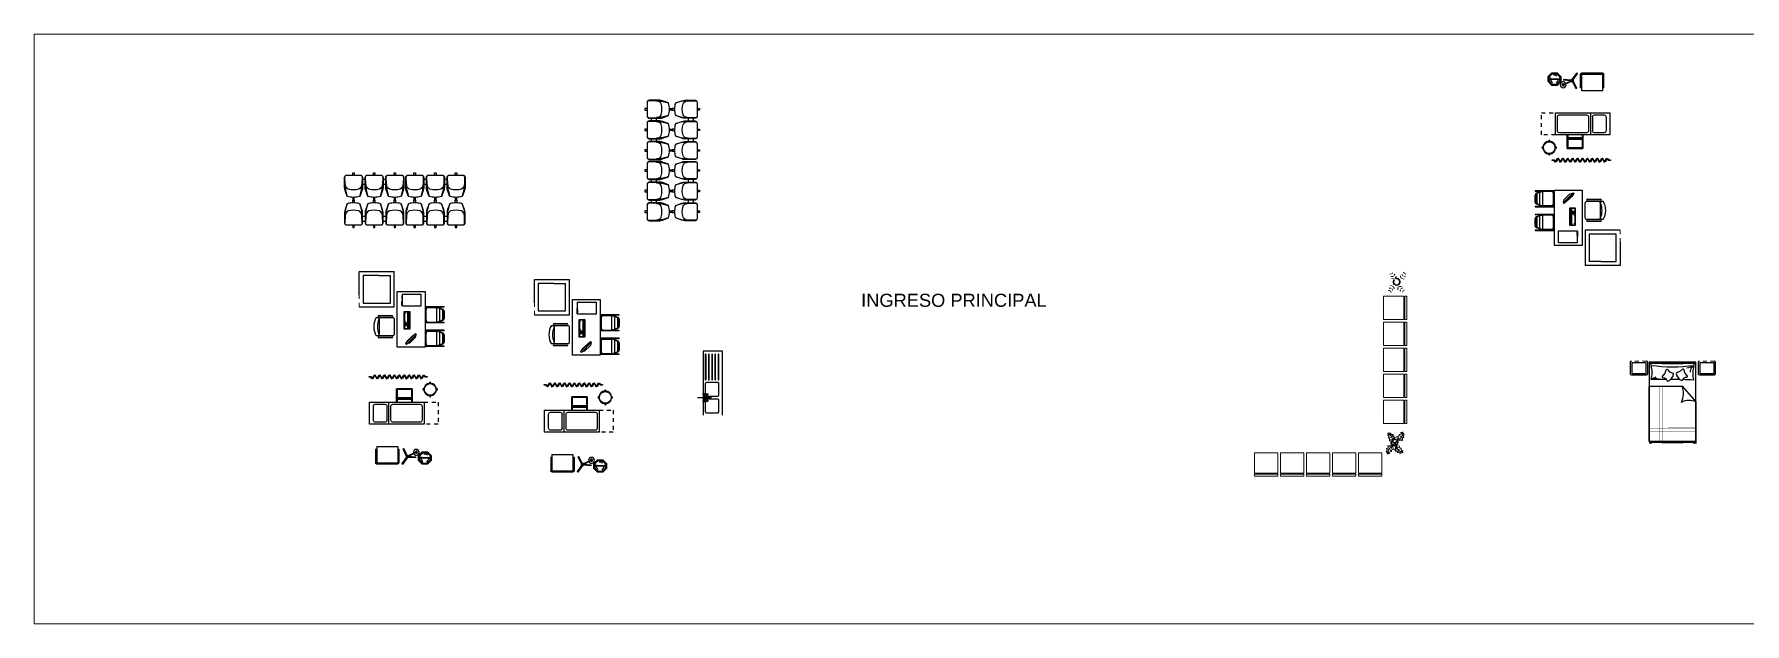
# Model space of a CAD drawing. Header units: millimetres. Extents: x -10 to 320, y -26 to 94.
# Drawn here: x 13.8 to 57.69, y 76.35 to 91.49 of the extents above; entities that cross this region are included whole.
import ezdxf

# ---------------------------------------------------------------- set-up
doc = ezdxf.new("R2010")
doc.units = ezdxf.units.MM
doc.header["$LTSCALE"] = 0.05
for name, pattern in [('ACAD_ISO02W100', [15, 12, -3]), ('DASHED', [0.75, 0.5, -0.25]), ('HIDDEN', [0.375, 0.25, -0.125])]:
    doc.linetypes.add(name, pattern=pattern)
for name, color, linetype in [('FUR', 7, 'Continuous'), ('MOBILIARIO', 7, 'Continuous'), ('PDF_2', 7, 'Continuous'), ('PDF_MOBILIARIO', 7, 'Continuous'), ('PDF_Text', 7, 'Continuous')]:
    doc.layers.add(name, color=color, linetype=linetype)
doc.styles.add('PDF ArialMT', font='arial.ttf')

# ---------------------------------------------------------------- blocks, each defined once
blk = doc.blocks.new('LAMPARA DE PIE')
for p, q in [((-0.346, 0.029), (-0.346, 0.225)), ((-0.082, 0.007), (-0.325, 0.007)), ((-0.324, 0.031), (-0.324, 0.225)), ((-0.363, -0.008), (-0.531, -0.105)), ((-0.35, -0.026), (-0.52, -0.124)), ((-0.082, -0.007), (-0.325, -0.007)), ((-0.31, -0.023), (-0.142, -0.12)), ((-0.294, -0.007), (-0.131, -0.101))]:
    blk.add_line(p, q)
for centre, radius in [((-0.332, 0), 0.00973), ((-0.074, 0), 0.0101)]:
    blk.add_circle(centre, radius)
for centre, radius, start, end in [((-0.332, 0), 0.032, 11.9864, 348.0136), ((-0.332, 0), 0.225, 87.8507, 93.4398), ((-0.074, 0), 0.0743, 185.141, 174.859), ((-0.074, 0), 0.027, 194.2658, 165.7342), ((-0.332, 0), 0.225, 207.8507, 213.4398), ((-0.332, 0), 0.225, 327.8507, 333.4398)]:
    blk.add_arc(centre, radius, start, end)
blk = doc.blocks.new('MPASTEUR')
at = {"layer": 'MOBILIARIO'}
for p, q in [((0, -0.275), (0, 0.275)), ((0.015, -0.275), (0.015, 0.275)), ((0.375, 0.3), (0.025, 0.3)), ((0.375, 0.285), (0.025, 0.285)), ((0.03, -0.27), (0.03, 0.27)), ((0.45, 0.27), (0.03, 0.27)), ((0.375, 0.27), (0.375, 0.3)), ((0.45, -0.27), (0.45, 0.27)), ((0.375, -0.285), (0.025, -0.285)), ((0.375, -0.3), (0.025, -0.3)), ((0.45, -0.27), (0.03, -0.27)), ((0.375, -0.3), (0.375, -0.27))]:
    blk.add_line(p, q, dxfattribs=at)
for centre, radius, start, end in [((0.025, 0.275), 0.025, 90, 180), ((0.025, 0.275), 0.01, 90, 180), ((0.025, -0.275), 0.025, 180, 270), ((0.025, -0.275), 0.01, 180, 270)]:
    blk.add_arc(centre, radius, start, end, dxfattribs=at)
blk = doc.blocks.new('CUBETA')
for p, q in [((-0.147, 0.002), (0.148, 0.002)), ((-0.147, -0.002), (0.148, -0.002))]:
    blk.add_line(p, q)
for points in [[(-0.066, 0.162), (-0.161, 0.067), (-0.161, -0.067), (-0.066, -0.161), (0.068, -0.161), (0.163, -0.067), (0.163, 0.067), (0.068, 0.162)], [(-0.065, 0.16), (-0.159, 0.066), (-0.159, -0.066), (-0.065, -0.159), (0.067, -0.159), (0.161, -0.066), (0.161, 0.066), (0.067, 0.16)]]:
    blk.add_lwpolyline(points, close=True)
blk.add_circle((0, 0), 0.147)
at = {"linetype": 'DASHED'}
blk.add_circle((0, 0), 0.1, dxfattribs=at)
for start, end in [(1.0052, 178.9948), (181.0052, 358.9948)]:
    blk.add_arc((0, 0), 0.142, start, end)
blk = doc.blocks.new('MESUN')
at = {"layer": 'MOBILIARIO'}
for p, q in [((0, 1.76), (-0.56, 1.76)), ((-0.56, 1.76), (-0.56, 0.36)), ((0, 0.36), (0, 1.76)), ((-0.51, 1.61), (-0.51, 1.36)), ((-0.1, 1.66), (-0.46, 1.66)), ((-0.05, 1.36), (-0.05, 1.61)), ((-0.56, 1.065), (-0.91, 1.065)), ((-0.91, 0.665), (-0.91, 1.065)), ((-0.68, 1.045), (-0.89, 1.045)), ((-0.89, 0.685), (-0.89, 1.045)), ((-0.68, 1.045), (-0.68, 0.685)), ((-0.66, 1.065), (-0.66, 0.665)), ((-0.56, 1.045), (-0.64, 1.045)), ((-0.64, 1.045), (-0.64, 0.685)), ((0, 1.26), (-0.56, 1.26)), ((-0.51, 1.16), (-0.51, 0.46)), ((-0.1, 1.31), (-0.46, 1.31)), ((-0.1, 1.21), (-0.46, 1.21)), ((-0.05, 0.46), (-0.05, 1.16)), ((-0.91, 0.665), (-0.56, 0.665)), ((-0.89, 0.685), (-0.68, 0.685)), ((-0.64, 0.685), (-0.56, 0.685)), ((-0.56, 0.36), (0, 0.36)), ((-0.46, 0.41), (-0.1, 0.41))]:
    blk.add_line(p, q, dxfattribs=at)
at = {"layer": 'MOBILIARIO', "linetype": 'HIDDEN'}
for p, q in [((-0.56, 0.36), (-0.56, 0)), ((-0.56, 0), (0, 0)), ((0, 0), (0, 0.36))]:
    blk.add_line(p, q, dxfattribs=at)
at = {"layer": 'MOBILIARIO'}
for centre, start, end in [((-0.46, 1.61), 90, 180), ((-0.46, 1.36), 180, 270), ((-0.1, 1.61), 0, 90), ((-0.1, 1.36), 270, 0), ((-0.46, 1.16), 90, 180), ((-0.1, 1.16), 0, 90), ((-0.46, 0.46), 180, 270), ((-0.1, 0.46), 270, 0)]:
    blk.add_arc(centre, 0.05, start, end, dxfattribs=at)
blk = doc.blocks.new('Banco giratorio')
at = {"layer": 'MOBILIARIO'}
for p, q in [((-0.162, 0.175), (-0.189, 0.175)), ((-0.162, 0.15), (-0.189, 0.15)), ((-0.025, 0.312), (-0.025, 0.339)), ((-0.025, 0.013), (-0.025, -0.013)), ((0, 0.312), (0, 0.339)), ((0, 0.013), (0, -0.013)), ((0.137, 0.175), (0.164, 0.175)), ((0.137, 0.15), (0.164, 0.15))]:
    blk.add_line(p, q, dxfattribs=at)
blk.add_circle((-0.012, 0.163), 0.15, dxfattribs=at)
for centre, radius, start, end in [((-0.189, 0.163), 0.0125, 90, 270), ((-0.012, 0.163), 0.163, 94.386, 175.614), ((-0.012, 0.163), 0.163, 184.386, 265.614), ((-0.012, 0.339), 0.0125, 0, 180), ((-0.012, 0.163), 0.163, 4.386, 85.614), ((-0.012, 0.163), 0.163, 274.386, 355.614), ((0.164, 0.163), 0.0125, 270, 90), ((-0.012, -0.013), 0.0125, 180, 0)]:
    blk.add_arc(centre, radius, start, end, dxfattribs=at)
blk = doc.blocks.new('CORT')
for points in [[(0.06, 0.008), (0.01, 0.008), (0.01, -0.007), (0.069, -0.007), (0.096, 0.04), (0.083, 0.047)], [(0.159, -0.04), (0.109, 0.047), (0.096, 0.04), (0.146, -0.047)], [(0.159, -0.04), (0.209, 0.047), (0.222, 0.04), (0.172, -0.047)], [(0.285, -0.04), (0.235, 0.047), (0.222, 0.04), (0.272, -0.047)], [(0.285, -0.04), (0.335, 0.047), (0.348, 0.04), (0.298, -0.047)], [(0.411, -0.04), (0.361, 0.047), (0.348, 0.04), (0.398, -0.047)], [(0.411, -0.04), (0.461, 0.047), (0.474, 0.04), (0.424, -0.047)], [(0.537, -0.04), (0.487, 0.047), (0.474, 0.04), (0.524, -0.047)], [(0.537, -0.04), (0.587, 0.047), (0.6, 0.04), (0.55, -0.047)], [(0.663, -0.04), (0.613, 0.047), (0.6, 0.04), (0.65, -0.047)], [(0.663, -0.04), (0.713, 0.047), (0.726, 0.04), (0.676, -0.047)], [(0.789, -0.04), (0.739, 0.047), (0.726, 0.04), (0.776, -0.047)], [(0.789, -0.04), (0.839, 0.047), (0.852, 0.04), (0.802, -0.047)], [(0.915, -0.04), (0.865, 0.047), (0.852, 0.04), (0.902, -0.047)], [(0.915, -0.04), (0.965, 0.047), (0.978, 0.04), (0.928, -0.047)], [(1.041, -0.04), (0.991, 0.047), (0.978, 0.04), (1.028, -0.047)], [(1.041, -0.04), (1.091, 0.047), (1.104, 0.04), (1.054, -0.047)], [(1.167, -0.04), (1.117, 0.047), (1.104, 0.04), (1.154, -0.047)], [(1.167, -0.04), (1.217, 0.047), (1.23, 0.04), (1.18, -0.047)], [(1.293, -0.04), (1.243, 0.047), (1.23, 0.04), (1.28, -0.047)], [(1.293, -0.04), (1.343, 0.047), (1.356, 0.04), (1.306, -0.047)], [(1.419, -0.04), (1.369, 0.047), (1.356, 0.04), (1.406, -0.047)], [(1.454, -0.007), (1.504, -0.007), (1.504, 0.008), (1.446, 0.008), (1.419, -0.04), (1.432, -0.047)]]:
    blk.add_lwpolyline(points, close=True)
blk = doc.blocks.new('511.836.0295')
for p, q in [((-0.05, -0.139), (-0.05, 0.211)), ((0, 0.211), (0, -0.139)), ((0.5, -0.139), (0.5, 0.211)), ((0.55, 0.211), (0.55, -0.139))]:
    blk.add_line(p, q)
for points in [[(0.05, 0.211, -0.414214), (0, 0.261), (0, 0.282)], [(0.5, 0.282), (0.5, 0.261, -0.414214), (0.45, 0.211)]]:
    blk.add_lwpolyline(points, format="xyb")
blk.add_lwpolyline([(0.45, -0.2), (0.05, -0.2, -0.414214), (0, -0.15), (0, 0.15, -0.414214), (0.05, 0.2), (0.45, 0.2, -0.414214), (0.5, 0.15), (0.5, -0.15, -0.414214)], format="xyb", close=True)
for centre, radius, start, end in [((-0.025, 0.211), 0.025, 0, 180), ((0.25, -0.145), 0.495, 59.6754, 120.3246), ((0.25, -0.242), 0.495, 66.1767, 113.8233), ((0.525, 0.211), 0.025, 0, 180), ((-0.025, -0.139), 0.025, 180, 0), ((0.525, -0.139), 0.025, 180, 0)]:
    blk.add_arc(centre, radius, start, end)
blk = doc.blocks.new('COMPU-B')
for p, q in [((372.676, 223.735), (372.523, 223.581)), ((372.748, 223.755), (372.676, 223.735)), ((372.523, 223.581), (372.502, 223.509))]:
    blk.add_line(p, q)
for points in [[(372.761, 223.768), (372.49, 223.496), (372.514, 223.472), (372.786, 223.743)], [(372.992, 223.573), (372.992, 223.55), (372.917, 223.55), (372.917, 223.573)], [(372.992, 223.538), (372.992, 223.443), (372.917, 223.443), (372.917, 223.538)], [(373.062, 223.573), (373.062, 223.55), (373.002, 223.55), (373.002, 223.573)], [(373.062, 223.538), (373.062, 223.498), (373.002, 223.498), (373.002, 223.538)], [(373.042, 223.46), (373.062, 223.46), (373.062, 223.443), (373.002, 223.443), (373.002, 223.46), (373.022, 223.46), (373.022, 223.478), (373.042, 223.478)], [(373.147, 223.573), (373.147, 223.55), (373.072, 223.55), (373.072, 223.573)], [(373.357, 223.443), (373.327, 223.443), (373.327, 223.46), (373.312, 223.46), (373.312, 223.443), (373.117, 223.443), (373.117, 223.46), (373.102, 223.46), (373.102, 223.443), (373.072, 223.443), (373.072, 223.538), (373.357, 223.538)], [(373.231, 223.573), (373.231, 223.55), (373.156, 223.55), (373.156, 223.573)], [(373.314, 223.573), (373.314, 223.55), (373.239, 223.55), (373.239, 223.573)], [(373.357, 223.573), (373.357, 223.55), (373.334, 223.55), (373.334, 223.573)]]:
    blk.add_lwpolyline(points, close=True)
blk.add_lwpolyline([(373.367, 223.433, -0.414214), (373.362, 223.428), (372.912, 223.428, -0.414214), (372.907, 223.433), (372.907, 223.593, -0.414214), (372.912, 223.598), (373.362, 223.598, -0.414214), (373.367, 223.593)], format="xyb", close=True)
blk.add_arc((371.93, 224.327), 1.031, 305.9746, 324.0254)
blk = doc.blocks.new('SILLAFAC')
for p, q in [((0.126, 0.22), (-0.364, 0.22)), ((-0.364, 0.22), (-0.364, 0.205)), ((0.126, 0.205), (-0.364, 0.205)), ((-0.364, 0.155), (-0.364, -0.155)), ((-0.364, 0.155), (-0.364, 0.135)), ((-0.082, 0.205), (-0.314, 0.205)), ((-0.082, 0.205), (-0.314, 0.205)), ((-0.314, 0.195), (-0.08, 0.195)), ((-0.08, 0.195), (-0.08, -0.195)), ((0, 0.171), (0, -0.171)), ((0.08, 0.135), (0.08, -0.135)), ((0.111, 0.089), (0.111, -0.089)), ((0.126, 0.205), (0.126, 0.22)), ((0.126, 0.098), (0.126, -0.098)), ((0.126, -0.205), (-0.364, -0.205)), ((-0.364, -0.205), (-0.364, -0.22)), ((0.126, -0.22), (-0.364, -0.22)), ((-0.314, -0.195), (-0.08, -0.195)), ((-0.082, -0.205), (-0.314, -0.205)), ((0.126, -0.22), (0.126, -0.205))]:
    blk.add_line(p, q)
for centre, radius, start, end in [((-0.314, 0.155), 0.05, 90, 180), ((-0.304, 0.136), 0.0594, 99.0812, 181.3077), ((-0.323, -0.794), 1.027, 65.8862, 76.4075), ((-0.244, -0.49), 0.705, 62.1983, 76.5409), ((0.061, 0.089), 0.05, 0, 62.1983), ((0.076, 0.098), 0.05, 0, 65.8862), ((-0.304, -0.136), 0.0594, 178.6923, 260.9188), ((-0.314, -0.155), 0.05, 180, 270), ((-0.323, 0.794), 1.027, 283.5925, 294.1138), ((-0.244, 0.49), 0.705, 283.4591, 297.8017), ((0.061, -0.089), 0.05, 297.8017, 0), ((0.076, -0.098), 0.05, 294.1138, 0)]:
    blk.add_arc(centre, radius, start, end)
blk = doc.blocks.new('18830057')
blk.add_lwpolyline([(0, -0.5), (0, 0), (0.325, 0), (0.325, -0.5)], close=True)
at = {"color": 8}
for points in [[(0.01, -0.5), (0.01, -0.5075), (0.045, -0.5075)], [(0.12, -0.5075), (0.155, -0.5075), (0.155, -0.5)], [(0.205, -0.5075), (0.17, -0.5075), (0.17, -0.5)], [(0.315, -0.5), (0.315, -0.5075), (0.28, -0.5075)]]:
    blk.add_lwpolyline(points, dxfattribs=at)
for points in [[(0.12, -0.5025), (0.045, -0.5025), (0.045, -0.5125), (0.12, -0.5125)], [(0.205, -0.5025), (0.28, -0.5025), (0.28, -0.5125), (0.205, -0.5125)]]:
    blk.add_lwpolyline(points, close=True, dxfattribs=at)
blk = doc.blocks.new('91040053')
for p, q in [((0.25, -0.41), (0.32, -0.41)), ((0.78, -0.41), (0.85, -0.41)), ((0.25, -0.54), (0.32, -0.54)), ((0.78, -0.54), (0.85, -0.54))]:
    blk.add_line(p, q)
for points in [[(0, -0.07), (0, 0), (0.04, 0), (0.04, -0.07)], [(0.53, -0.07), (0.53, 0), (0.57, 0), (0.57, -0.07)], [(1.06, -0.07), (1.06, 0), (1.1, 0), (1.1, -0.07)], [(0, -0.64), (0, -0.7), (0.04, -0.7), (0.04, -0.64)], [(0.53, -0.64), (0.53, -0.7), (0.57, -0.7), (0.57, -0.64)], [(1.06, -0.64), (1.06, -0.7), (1.1, -0.7), (1.1, -0.64)]]:
    blk.add_lwpolyline(points)
for points in [[(0.2, -0.64, 0.414214), (0.25, -0.59), (0.25, -0.316, 0.08968), (0.237, -0.246), (0.18, -0.093, 0.146279), (-0.14, -0.093), (-0.197, -0.246, 0.08968), (-0.21, -0.316), (-0.21, -0.59, 0.414214), (-0.16, -0.64)], [(0.73, -0.64, 0.414214), (0.78, -0.59), (0.78, -0.316, 0.08968), (0.767, -0.246), (0.71, -0.093, 0.146279), (0.39, -0.093), (0.333, -0.246, 0.08968), (0.32, -0.316), (0.32, -0.59, 0.414214), (0.37, -0.64)], [(1.26, -0.64, 0.414214), (1.31, -0.59), (1.31, -0.316, 0.08968), (1.297, -0.246), (1.24, -0.093, 0.146279), (0.92, -0.093), (0.863, -0.246, 0.08968), (0.85, -0.316), (0.85, -0.59, 0.414214), (0.9, -0.64)]]:
    blk.add_lwpolyline(points, format="xyb", close=True)
for points in [[(0.206, -0.64, 0.342318), (0.239, -0.596), (0.232, -0.399, 0.27208), (0.16, -0.28, 0.144285), (-0.12, -0.28, 0.27018), (-0.192, -0.398), (-0.199, -0.596, 0.342318), (-0.166, -0.64)], [(-0.192, -0.398), (-0.19, -0.307, -0.059336), (-0.184, -0.26), (-0.14, -0.093)], [(0.18, -0.093), (0.224, -0.26, -0.059336), (0.23, -0.307), (0.232, -0.398)], [(0.736, -0.64, 0.342318), (0.769, -0.596), (0.762, -0.399, 0.27208), (0.69, -0.28, 0.144285), (0.41, -0.28, 0.27018), (0.338, -0.398), (0.331, -0.596, 0.342318), (0.364, -0.64)], [(0.338, -0.398), (0.34, -0.307, -0.059336), (0.346, -0.26), (0.39, -0.093)], [(0.71, -0.093), (0.754, -0.26, -0.059336), (0.76, -0.307), (0.762, -0.398)], [(1.266, -0.64, 0.342318), (1.299, -0.596), (1.292, -0.399, 0.27208), (1.22, -0.28, 0.144285), (0.94, -0.28, 0.27018), (0.868, -0.398), (0.861, -0.596, 0.342318), (0.894, -0.64)], [(0.868, -0.398), (0.87, -0.307, -0.059336), (0.876, -0.26), (0.92, -0.093)], [(1.24, -0.093), (1.284, -0.26, -0.059336), (1.29, -0.307), (1.292, -0.398)]]:
    blk.add_lwpolyline(points, format="xyb")

msp = doc.modelspace()

# ---------------------------------------------------------------- linework, layer by layer
at = {"linetype": 'ACAD_ISO02W100', "lineweight": 13, "ltscale": 0.13}
for p, q in [((54.491, 86.15), (54.491, 86.455)), ((22.137, 84.79), (22.137, 84.485)), ((26.63, 84.586), (26.63, 84.281)), ((55.167, 83.089), (54.779, 83.089)), ((56.91, 83.089), (56.522, 83.089))]:
    msp.add_line(p, q, dxfattribs=at)
at = {"lineweight": 13, "ltscale": 0.13}
msp.add_lwpolyline([(13.796, 91.486), (88.551, 91.486), (88.551, 76.35), (13.796, 76.35)], close=True, dxfattribs=at)
for points in [[(54.491, 86.455), (53.591, 86.455), (53.591, 85.55)], [(53.991, 85.65), (53.991, 85.65), (54.391, 85.65), (54.391, 86.355), (53.691, 86.355), (53.691, 85.65)], [(54.491, 86.15), (54.491, 85.55), (53.891, 85.55)], [(53.991, 85.65), (53.691, 85.65)], [(22.137, 84.79), (22.137, 85.39), (22.737, 85.39)], [(22.137, 84.485), (23.036, 84.485), (23.036, 85.39)], [(22.137, 85.39), (23.036, 85.39)], [(22.637, 85.29), (22.637, 85.29), (22.237, 85.29), (22.237, 84.585), (22.936, 84.585), (22.936, 85.29)], [(22.637, 85.29), (22.936, 85.29)], [(26.63, 84.586), (26.63, 85.186), (27.23, 85.186)], [(26.63, 84.281), (27.53, 84.281), (27.53, 85.186)], [(26.63, 85.186), (27.53, 85.186)], [(54.491, 85.55), (53.591, 85.55)], [(27.13, 85.086), (27.13, 85.086), (26.73, 85.086), (26.73, 84.381), (27.43, 84.381), (27.43, 85.086)], [(27.13, 85.086), (27.43, 85.086)]]:
    msp.add_lwpolyline(points)
at = {"layer": 'FUR'}
for p, q in [((30.958, 83.346), (30.958, 81.707)), ((31.458, 83.346), (30.958, 83.346)), ((31.015, 83.264), (31.015, 82.621)), ((31.03, 83.268), (31.019, 83.268)), ((31.034, 82.621), (31.034, 83.264)), ((31.096, 83.264), (31.096, 82.621)), ((31.111, 83.268), (31.1, 83.268)), ((31.115, 82.621), (31.115, 83.264)), ((31.18, 83.264), (31.18, 82.621)), ((31.196, 83.268), (31.184, 83.268)), ((31.2, 82.621), (31.2, 83.264)), ((31.261, 83.264), (31.261, 82.621)), ((31.276, 83.268), (31.265, 83.268)), ((31.28, 82.621), (31.28, 83.264)), ((31.346, 83.264), (31.346, 82.621)), ((31.362, 83.268), (31.35, 83.268)), ((31.366, 82.621), (31.366, 83.264)), ((31.458, 81.707), (31.458, 83.346)), ((54.749, 83.059), (54.749, 82.771)), ((55.158, 83.05), (54.788, 83.05)), ((54.788, 83.05), (54.788, 82.78)), ((55.158, 82.78), (55.158, 83.05)), ((55.197, 82.771), (55.197, 83.059)), ((56.432, 83.063), (55.232, 83.063)), ((55.232, 83.063), (55.232, 81.033)), ((55.232, 83.033), (55.232, 82.408)), ((56.364, 83.033), (55.3, 83.033)), ((56.364, 83.033), (55.3, 83.033)), ((56.432, 81.033), (56.432, 83.063)), ((56.432, 82.046), (56.432, 83.033)), ((56.492, 83.059), (56.492, 82.771)), ((56.901, 83.05), (56.531, 83.05)), ((56.531, 83.05), (56.531, 82.78)), ((56.901, 82.78), (56.901, 83.05)), ((56.94, 82.771), (56.94, 83.059)), ((31.019, 82.617), (31.03, 82.617)), ((31.1, 82.617), (31.111, 82.617)), ((31.184, 82.617), (31.196, 82.617)), ((31.265, 82.617), (31.276, 82.617)), ((31.35, 82.617), (31.362, 82.617)), ((54.779, 82.741), (55.167, 82.741)), ((54.788, 82.78), (55.158, 82.78)), ((56.522, 82.741), (56.91, 82.741)), ((56.531, 82.78), (56.901, 82.78)), ((30.815, 82.156), (31.169, 82.156)), ((30.958, 82.232), (30.958, 82.252)), ((30.983, 82.232), (30.958, 82.232)), ((30.958, 82.08), (30.983, 82.08)), ((30.958, 82.059), (30.958, 82.08)), ((30.963, 82.257), (30.983, 82.257)), ((30.996, 82.093), (30.996, 82.219)), ((30.996, 82.185), (30.996, 82.177)), ((30.996, 82.135), (30.996, 82.126)), ((31.022, 82.219), (31.022, 82.171)), ((31.022, 82.168), (31.118, 82.168)), ((31.118, 82.143), (31.022, 82.143)), ((31.022, 82.14), (31.022, 82.108)), ((31.022, 82.113), (31.022, 82.093)), ((31.092, 82.238), (31.035, 82.238)), ((31.063, 82.21), (31.063, 82.266)), ((31.063, 82.046), (31.063, 82.101)), ((31.123, 82.163), (31.123, 82.148)), ((55.232, 82.451), (56.083, 82.451)), ((55.232, 81.033), (55.232, 82.451)), ((56.083, 82.451), (56.432, 82.046)), ((30.983, 82.054), (30.963, 82.054)), ((31.09, 82.074), (31.035, 82.074)), ((56.432, 82.046), (56.432, 80.976)), ((56.432, 81.033), (55.232, 81.033)), ((55.232, 81.033), (56.432, 81.033)), ((56.364, 81.003), (55.3, 81.003))]:
    msp.add_line(p, q, dxfattribs=at)
at = {"layer": 'FUR', "const_width": 0.005}
for points in [[(55.232, 83.006), (55.3, 83.006), (55.3, 83.063)], [(55.567, 83.063), (55.567, 83.004)], [(55.567, 83.05), (56.096, 83.05)], [(55.567, 83.015), (56.096, 83.015)], [(55.567, 83.004), (56.096, 83.004)], [(56.096, 83.063), (56.096, 83.004)], [(56.432, 83.006), (56.364, 83.006), (56.364, 83.063)], [(55.507, 81.033), (55.507, 82.451)], [(55.57, 81.033), (55.57, 82.451)], [(55.59, 81.033), (55.59, 82.451)], [(55.232, 81.356), (56.432, 81.356)], [(55.232, 81.277), (56.432, 81.277)], [(55.232, 80.976), (55.232, 81.033)], [(55.232, 80.976), (55.3, 80.976), (55.3, 81.033)], [(55.567, 81.033), (55.567, 80.974)], [(55.567, 81.02), (56.096, 81.02)], [(55.567, 80.985), (56.096, 80.985)], [(55.567, 80.974), (56.096, 80.974)], [(56.096, 81.033), (56.096, 80.974)], [(56.432, 80.976), (56.364, 80.976), (56.364, 81.033)]]:
    msp.add_lwpolyline(points, dxfattribs=at)
at = {"layer": 'FUR'}
for points in [[(31.335, 82.542), (31.045, 82.542, 0.414214), (31.015, 82.512), (31.015, 82.273, 0.414214)], [(31.022, 82.203, 0.229262), (31.045, 82.192), (31.335, 82.192, 0.414214), (31.365, 82.222), (31.365, 82.512, 0.414214), (31.335, 82.542)], [(31.015, 82.039), (31.015, 81.8, 0.414214), (31.045, 81.77), (31.335, 81.77, 0.414214), (31.365, 81.8), (31.365, 82.09, 0.414214), (31.335, 82.12)], [(31.335, 82.12), (31.045, 82.12, 0.229262), (31.022, 82.108)]]:
    msp.add_lwpolyline(points, format="xyb", dxfattribs=at)
at = {"layer": 'FUR', "const_width": 0.005}
for points in [[(55.069, 82.73), (55.069, 82.73, 0.414214), (55.074, 82.724), (55.133, 82.724, 0.414214), (55.139, 82.73), (55.139, 82.73, 0.414214), (55.133, 82.736), (55.074, 82.736, 0.414214)], [(56.811, 82.73), (56.811, 82.73, 0.414214), (56.817, 82.724), (56.875, 82.724, 0.414214), (56.881, 82.73), (56.881, 82.73, 0.414214), (56.875, 82.736), (56.817, 82.736, 0.414214)]]:
    msp.add_lwpolyline(points, format="xyb", close=True, dxfattribs=at)
at = {"layer": 'FUR'}
for points in [[(30.98, 82.248), (30.983, 82.247)], [(30.98, 82.242), (30.983, 82.242)], [(30.982, 82.254), (30.984, 82.253)], [(30.982, 82.236), (30.984, 82.237)], [(30.984, 82.259), (30.986, 82.258)], [(30.984, 82.23), (30.986, 82.232)], [(30.984, 82.081), (30.986, 82.08)], [(30.988, 82.264), (30.99, 82.262)], [(30.988, 82.225), (30.99, 82.227)], [(30.988, 82.086), (30.99, 82.084)], [(30.992, 82.268), (30.994, 82.266)], [(30.992, 82.221), (30.994, 82.223)], [(30.992, 82.09), (30.994, 82.088)], [(30.997, 82.271), (30.998, 82.269)], [(30.997, 82.218), (30.998, 82.221)], [(30.997, 82.093), (30.998, 82.091)], [(31.003, 82.273), (31.004, 82.27)], [(31.003, 82.216), (31.004, 82.219)], [(31.003, 82.095), (31.004, 82.092)], [(31.005, 82.241), (31.012, 82.248)], [(31.005, 82.248), (31.012, 82.241)], [(31.009, 82.273), (31.009, 82.271)], [(31.009, 82.216), (31.009, 82.218)], [(31.009, 82.096), (31.009, 82.093)], [(31.015, 82.273), (31.014, 82.27)], [(31.015, 82.216), (31.014, 82.219)], [(31.015, 82.095), (31.014, 82.092)], [(31.021, 82.271), (31.02, 82.269)], [(31.021, 82.218), (31.02, 82.221)], [(31.021, 82.093), (31.02, 82.091)], [(31.026, 82.268), (31.024, 82.266)], [(31.026, 82.221), (31.024, 82.223)], [(31.026, 82.09), (31.024, 82.088)], [(31.03, 82.264), (31.028, 82.262)], [(31.03, 82.225), (31.028, 82.227)], [(31.03, 82.086), (31.028, 82.084)], [(31.034, 82.259), (31.032, 82.258)], [(31.034, 82.23), (31.032, 82.232)], [(31.034, 82.081), (31.032, 82.08)], [(31.036, 82.254), (31.034, 82.253)], [(31.036, 82.236), (31.034, 82.237)], [(31.038, 82.248), (31.035, 82.247)], [(31.038, 82.242), (31.035, 82.242)], [(30.98, 82.07), (30.983, 82.07)], [(30.98, 82.064), (30.983, 82.064)], [(30.982, 82.076), (30.984, 82.075)], [(30.982, 82.058), (30.984, 82.059)], [(30.984, 82.052), (30.986, 82.054)], [(30.988, 82.048), (30.99, 82.049)], [(30.992, 82.044), (30.994, 82.046)], [(30.997, 82.041), (30.998, 82.043)], [(31.003, 82.039), (31.004, 82.041)], [(31.005, 82.07), (31.012, 82.063)], [(31.005, 82.063), (31.012, 82.07)], [(31.009, 82.038), (31.009, 82.041)], [(31.015, 82.039), (31.014, 82.041)], [(31.021, 82.041), (31.02, 82.043)], [(31.026, 82.044), (31.024, 82.046)], [(31.03, 82.048), (31.028, 82.049)], [(31.034, 82.052), (31.032, 82.054)], [(31.036, 82.076), (31.034, 82.075)], [(31.036, 82.058), (31.034, 82.059)], [(31.038, 82.07), (31.035, 82.07)], [(31.038, 82.064), (31.035, 82.064)]]:
    msp.add_lwpolyline(points, dxfattribs=at)
at = {"layer": 'FUR', "const_width": 0.005}
msp.add_lwpolyline([(55.232, 81.39), (56.432, 81.39)], close=True, dxfattribs=at)
at = {"layer": 'FUR'}
for centre, radius in [((55.271, 83.031), 0.0211), ((56.393, 83.031), 0.0211), ((31.009, 82.245), 0.0288), ((31.009, 82.067), 0.0288), ((31.009, 82.245), 0.0261), ((31.009, 82.067), 0.0261), ((31.063, 82.238), 0.02), ((31.063, 82.074), 0.02), ((31.146, 82.156), 0.0127), ((55.271, 81.001), 0.0211), ((56.393, 81.001), 0.0211)]:
    msp.add_circle(centre, radius, dxfattribs=at)
for centre, radius, start, end in [((31.019, 83.264), 0.004, 90, 180), ((31.03, 83.264), 0.004, 0, 90), ((31.1, 83.264), 0.004, 90, 180), ((31.111, 83.264), 0.004, 0, 90), ((31.184, 83.264), 0.004, 90, 180), ((31.196, 83.264), 0.004, 0, 90), ((31.265, 83.264), 0.004, 90, 180), ((31.276, 83.264), 0.004, 0, 90), ((31.35, 83.264), 0.004, 90, 180), ((31.362, 83.264), 0.004, 0, 90), ((54.779, 83.059), 0.03, 90, 180), ((55.167, 83.059), 0.03, 0, 90), ((55.831, 87.088), 4.14, 262.3753, 277.6247), ((54.776, 82.802), 0.538, 340.2291, 19.7709), ((56.123, 83.442), 0.526, 278.8207, 299.4025), ((57.103, 82.773), 0.753, 163.7071, 192.6946), ((56.522, 83.059), 0.03, 90, 180), ((56.91, 83.059), 0.03, 0, 90), ((31.019, 82.621), 0.004, 180, 270), ((31.03, 82.621), 0.004, 270, 0), ((31.1, 82.621), 0.004, 180, 270), ((31.111, 82.621), 0.004, 270, 0), ((31.184, 82.621), 0.004, 180, 270), ((31.196, 82.621), 0.004, 270, 0), ((31.265, 82.621), 0.004, 180, 270), ((31.276, 82.621), 0.004, 270, 0), ((31.35, 82.621), 0.004, 180, 270), ((31.362, 82.621), 0.004, 270, 0), ((54.779, 82.771), 0.03, 180, 270), ((55.167, 82.771), 0.03, 270, 0), ((55.688, 81.946), 0.787, 110.8603, 121.0975), ((55.422, 82.017), 0.619, 84.1513, 103.0674), ((55.667, 69.208), 13.418, 89.9528, 91.6459), ((55.601, 82.696), 0.0316, 138.7499, 261.5016), ((55.506, 82.858), 0.158, 296.7588, 357.949), ((55.601, 82.568), 0.0963, 12.86, 93.0479), ((55.691, 82.851), 0.0272, 37.7076, 177.949), ((55.667, 69.208), 13.418, 89.9528, 89.9597), ((55.708, 82.593), 0.0135, 194.9707, 292.2001), ((55.891, 83.006), 0.226, 217.7076, 256.713), ((55.632, 82.798), 0.232, 290.4763, 349.217), ((55.667, 69.208), 13.418, 88.491, 89.4904), ((55.833, 82.759), 0.0275, 350.6372, 76.713), ((55.956, 82.778), 0.0275, 100.7424, 186.8182), ((56.159, 82.808), 0.232, 188.2384, 246.9791), ((55.909, 83.027), 0.226, 280.7424, 319.7478), ((56.074, 82.606), 0.0135, 245.2553, 342.4847), ((56.102, 82.863), 0.0272, 359.5064, 139.7478), ((56.179, 82.577), 0.0963, 84.4075, 164.5954), ((55.667, 69.208), 13.418, 87.0033, 88.1828), ((56.287, 82.862), 0.158, 179.5064, 240.6966), ((56.185, 82.704), 0.0316, 275.9538, 38.7055), ((56.419, 82.829), 0.135, 124.2646, 189.2783), ((56.522, 82.771), 0.03, 180, 270), ((56.91, 82.771), 0.03, 270, 0), ((30.963, 82.252), 0.005, 90, 180), ((31.022, 82.156), 0.0155, 90, 270), ((31.022, 82.156), 0.0127, 90, 270), ((31.118, 82.163), 0.005, 0, 90), ((31.118, 82.148), 0.005, 270, 0), ((55.561, 82.266), 0.553, 335.1024, 19.4913), ((56.26, 81.693), 0.393, 63.9623, 120.0174), ((30.963, 82.059), 0.005, 180, 270)]:
    msp.add_arc(centre, radius, start, end, dxfattribs=at)
at = {"layer": 'MOBILIARIO'}
for points in [[(53.516, 86.489), (53.516, 86.489), (53.516, 86.061), (52.804, 86.061), (52.804, 87.486), (53.516, 87.486), (53.516, 86.061)], [(23.112, 84.452), (23.112, 84.452), (23.112, 84.879), (23.824, 84.879), (23.824, 83.454), (23.112, 83.454), (23.112, 84.879)], [(27.605, 84.247), (27.605, 84.247), (27.605, 84.675), (28.318, 84.675), (28.318, 83.25), (27.605, 83.25), (27.605, 84.675)]]:
    msp.add_lwpolyline(points, dxfattribs=at)
at = {"layer": 'PDF_2', "lineweight": 18}
for points in [[(48.627, 85.332), (48.584, 85.328)], [(48.61, 85.265), (48.669, 85.269)], [(48.694, 85.201), (48.635, 85.214)], [(48.652, 85.362), (48.648, 85.341)], [(48.707, 85.328), (48.682, 85.29)], [(48.754, 85.269), (48.711, 85.218)], [(48.864, 85.226), (48.851, 85.282)], [(48.885, 85.324), (48.91, 85.277)], [(48.948, 85.197), (48.889, 85.218)], [(48.953, 85.341), (48.931, 85.375)], [(48.982, 85.269), (48.94, 85.273)], [(48.991, 85.328), (48.97, 85.328)], [(48.55, 84.905), (48.576, 84.909)], [(48.559, 84.968), (48.605, 84.964)], [(48.593, 85.036), (48.656, 85.019)], [(48.593, 84.896), (48.614, 84.858)], [(48.661, 84.909), (48.631, 84.96)], [(48.677, 85.011), (48.694, 84.951)], [(48.796, 85.002), (48.788, 84.926)], [(48.817, 85.006), (48.876, 85.011)], [(48.843, 84.879), (48.855, 84.922)], [(48.915, 84.972), (48.859, 84.951)], [(48.902, 84.862), (48.902, 84.884)], [(48.919, 84.901), (48.957, 84.917)], [(48.653, 81.063), (48.628, 81.143), (48.577, 81.211), (48.526, 81.245), (48.535, 81.228), (48.518, 81.19), (48.556, 81.186), (48.543, 81.127), (48.569, 81.105), (48.569, 81.046), (48.653, 81.046), (48.666, 81), (48.7, 80.991), (48.696, 80.966), (48.641, 80.915), (48.632, 80.915), (48.565, 80.928), (48.526, 80.915), (48.535, 80.864), (48.493, 80.847), (48.514, 80.796), (48.488, 80.775), (48.518, 80.703)], [(48.526, 81.245), (48.603, 81.245), (48.611, 81.211), (48.666, 81.207), (48.662, 81.16), (48.713, 81.143), (48.708, 81.11), (48.666, 81.055), (48.662, 81.05), (48.675, 81.008), (48.708, 81.004), (48.755, 81.029), (48.793, 81.071), (48.755, 81.148), (48.81, 81.173), (48.819, 81.207), (48.874, 81.22), (48.865, 81.258), (48.903, 81.258), (48.916, 81.275), (48.907, 81.211), (48.869, 81.135), (48.806, 81.076)], [(48.573, 81.203), (48.531, 81.199)], [(48.598, 81.232), (48.594, 81.211)], [(48.742, 80.889), (48.793, 80.809), (48.865, 80.762), (48.924, 80.746), (48.907, 80.762), (48.916, 80.801), (48.878, 80.792), (48.869, 80.856), (48.84, 80.864), (48.823, 80.923), (48.742, 80.898), (48.734, 80.966), (48.713, 80.991), (48.747, 81.012), (48.797, 81.063), (48.806, 81.063), (48.874, 81.05), (48.907, 81.059), (48.903, 81.114), (48.941, 81.131), (48.924, 81.182), (48.95, 81.203), (48.916, 81.275)], [(48.899, 81.211), (48.878, 81.245)], [(48.937, 81.203), (48.916, 81.199)], [(48.497, 80.775), (48.522, 80.779)], [(48.505, 80.839), (48.552, 80.834)], [(48.924, 80.746), (48.848, 80.724), (48.831, 80.75), (48.78, 80.741), (48.768, 80.784), (48.713, 80.784), (48.708, 80.822), (48.734, 80.894), (48.721, 80.961), (48.708, 80.978), (48.7, 80.957), (48.645, 80.906), (48.683, 80.83), (48.624, 80.805), (48.62, 80.771), (48.56, 80.758), (48.573, 80.72), (48.535, 80.72), (48.518, 80.703), (48.526, 80.762), (48.565, 80.839), (48.632, 80.902)], [(48.539, 80.906), (48.603, 80.889)], [(48.539, 80.767), (48.56, 80.729)], [(48.556, 81.135), (48.615, 81.139)], [(48.607, 80.779), (48.577, 80.83)], [(48.641, 81.071), (48.581, 81.088)], [(48.624, 80.881), (48.641, 80.822)], [(48.653, 81.199), (48.628, 81.16)], [(48.7, 81.139), (48.658, 81.088)], [(48.742, 80.873), (48.734, 80.796)], [(48.764, 80.877), (48.823, 80.881)], [(48.789, 80.75), (48.802, 80.792)], [(48.81, 81.097), (48.797, 81.152)], [(48.861, 80.843), (48.806, 80.822)], [(48.831, 81.199), (48.857, 81.148)], [(48.895, 81.071), (48.835, 81.088)], [(48.865, 80.771), (48.903, 80.788)], [(48.929, 81.139), (48.886, 81.143)], [(48.848, 80.733), (48.848, 80.758)]]:
    msp.add_lwpolyline(points, dxfattribs=at)
for centre, radius, start, end in [((48.756, 85.131), 0.0953, 149.8971, 235.6236), ((48.76, 85.131), 0.0783, 145.058, 236.1765), ((48.752, 85.131), 0.0783, 31.3272, 101.8377), ((48.752, 85.131), 0.091, 34.8805, 91.3858), ((48.747, 85.131), 0.0826, 302.5309, 22.6272), ((48.752, 85.131), 0.0953, 298.7287, 27.417), ((48.756, 85.131), 0.0952, 243.9076, 288.7989), ((48.752, 85.135), 0.0826, 249.9724, 291.5886), ((48.702, 81.002), 0.0953, 149.8971, 235.6236), ((48.706, 81.002), 0.0783, 145.0587, 236.1769), ((48.702, 81.002), 0.0953, 243.9074, 288.7975), ((48.698, 81.006), 0.0825, 249.9712, 291.5888), ((48.698, 81.002), 0.0783, 31.327, 101.8373), ((48.698, 81.002), 0.091, 34.8811, 91.3845), ((48.694, 81.002), 0.0826, 302.5312, 22.6273), ((48.698, 81.002), 0.0953, 298.7288, 27.417)]:
    msp.add_arc(centre, radius, start, end, dxfattribs=at)
at = {"layer": 'PDF_MOBILIARIO', "lineweight": 18}
for points in [[(48.941, 84.759), (48.941, 84.158), (48.421, 84.158), (48.421, 84.759)], [(49.018, 84.158), (49.018, 84.759), (48.967, 84.759), (48.967, 84.158)], [(48.941, 84.09), (48.941, 83.493), (48.421, 83.493), (48.421, 84.09)], [(49.018, 83.493), (49.018, 84.09), (48.967, 84.09), (48.967, 83.493)], [(48.941, 83.425), (48.941, 82.824), (48.421, 82.824), (48.421, 83.425)], [(49.018, 82.824), (49.018, 83.425), (48.967, 83.425), (48.967, 82.824)], [(48.941, 82.756), (48.941, 82.159), (48.421, 82.159), (48.421, 82.756)], [(49.018, 82.159), (49.018, 82.756), (48.967, 82.756), (48.967, 82.159)], [(48.941, 82.092), (48.941, 81.491), (48.421, 81.491), (48.421, 82.092)], [(49.018, 81.491), (49.018, 82.092), (48.967, 82.092), (48.967, 81.491)], [(45.707, 80.216), (45.106, 80.216), (45.106, 80.737), (45.707, 80.737)], [(46.376, 80.216), (45.775, 80.216), (45.775, 80.737), (46.376, 80.737)], [(47.04, 80.216), (46.439, 80.216), (46.439, 80.737), (47.04, 80.737)], [(47.709, 80.216), (47.108, 80.216), (47.108, 80.737), (47.709, 80.737)], [(48.374, 80.216), (47.773, 80.216), (47.773, 80.737), (48.374, 80.737)], [(45.106, 80.14), (45.707, 80.14), (45.707, 80.191), (45.106, 80.191)], [(45.775, 80.14), (46.376, 80.14), (46.376, 80.191), (45.775, 80.191)], [(46.439, 80.14), (47.04, 80.14), (47.04, 80.191), (46.439, 80.191)], [(47.108, 80.14), (47.709, 80.14), (47.709, 80.191), (47.108, 80.191)], [(47.773, 80.14), (48.374, 80.14), (48.374, 80.191), (47.773, 80.191)]]:
    msp.add_lwpolyline(points, close=True, dxfattribs=at)

# ---------------------------------------------------------------- block references
at = {"layer": 'MOBILIARIO', "xscale": -1}
for name, p, rotation in [('CUBETA', (52.804, 90.335), 180.0000434719769), ('MPASTEUR', (53.773, 90.485), 90.00004347200296), ('91040053', (30.164, 89.58), 89.99999999989576), ('MESUN', (52.469, 89.465), 270.000043472003), ('CORT', (54.251, 88.252), 359.9999565296906), ('91040053', (21.969, 87.228), 180), ('91040053', (23.541, 87.228), 180), ('91040053', (30.164, 88.008), 89.99999999989576), ('CORT', (22.377, 82.689), 179.9999565296907), ('CORT', (26.87, 82.484), 179.9999565296907), ('MESUN', (24.159, 81.476), 90.00004347200296), ('MESUN', (28.653, 81.271), 90.00004347200296), ('MPASTEUR', (22.855, 80.455), 270.000043472003), ('CUBETA', (23.823, 80.606), 4.347197681831005e-05), ('MPASTEUR', (27.349, 80.25), 270.000043472003), ('CUBETA', (28.317, 80.401), 4.347197689824611e-05)]:
    msp.add_blockref(name, p, dxfattribs=dict(at, rotation=rotation))
at = {"layer": 'MOBILIARIO', "extrusion": (0, 0, -1), "xscale": -1, "zscale": -1}
for name, p, rotation in [('LAMPARA DE PIE', (-52.96, 90.156), 154.7419928651451), ('Banco giratorio', (-52.834, 88.586), 270.0000434702833), ('Banco giratorio', (-23.793, 82.354), 90.00004347028329), ('Banco giratorio', (-28.287, 82.15), 90.00004347028329), ('LAMPARA DE PIE', (-23.668, 80.785), 334.741992865145), ('LAMPARA DE PIE', (-28.162, 80.58), 334.741992865145)]:
    msp.add_blockref(name, p, dxfattribs=dict(at, rotation=rotation))
at = {"layer": 'MOBILIARIO', "rotation": 270.0000000000521}
for p in [(30.164, 89.58), (30.164, 88.008)]:
    msp.add_blockref('91040053', p, dxfattribs=at)
at = {"layer": 'MOBILIARIO'}
for name, p, xscale, yscale, zscale, rotation in [('SILLAFAC', (52.433, 87.265), 0.9499999999998181, 0.9499999999998181, 0.9499999999998181, 180), ('COMPU-B', (265.604, 441.283), -0.9499999999998181, 0.9499999999998181, 0.9499999999998181, 90.00004347319049), ('SILLAFAC', (52.433, 86.659), 0.9499999999998181, 0.9499999999998181, 0.9499999999998181, 180), ('18830057', (52.91, 86.131), 0.9499999999998182, 0.9499999999998182, 0.9499999999998182, 89.99781675719156), ('18830057', (23.718, 84.81), 0.9499999999998182, 0.9499999999998182, 0.9499999999998182, 269.9978167571916), ('COMPU-B', (-188.976, -270.342), -0.9499999999998181, 0.9499999999998181, 0.9499999999998181, 270.0000434731904), ('18830057', (28.212, 84.605), 0.9499999999998182, 0.9499999999998182, 0.9499999999998182, 269.9978167571916), ('COMPU-B', (-184.482, -270.547), -0.9499999999998181, 0.9499999999998181, 0.9499999999998181, 270.0000434731905)]:
    msp.add_blockref(name, p, dxfattribs=dict(at, xscale=xscale, yscale=yscale, zscale=zscale, rotation=rotation))
for p in [(21.969, 87.228), (23.541, 87.228)]:
    msp.add_blockref('91040053', p, dxfattribs=at)
at = {"layer": 'MOBILIARIO', "extrusion": (0, 0, -1), "xscale": -0.9499999999998181, "yscale": 0.9499999999998181, "zscale": -0.9499999999998181}
for p, rotation in [((-53.786, 87.2), 89.99999999917722), ((-22.842, 83.741), 269.9999999991772), ((-27.335, 83.536), 269.9999999991772)]:
    msp.add_blockref('511.836.0295', p, dxfattribs=dict(at, rotation=rotation))
at = {"layer": 'MOBILIARIO', "xscale": 0.9499999999998181, "yscale": 0.9499999999998181, "zscale": 0.9499999999998181}
for p in [(24.195, 84.282), (28.689, 84.077), (24.195, 83.676), (28.689, 83.471)]:
    msp.add_blockref('SILLAFAC', p, dxfattribs=at)

# ---------------------------------------------------------------- texts
at = {"layer": 'PDF_Text', "insert": (35.014, 84.653), "char_height": 0.33528, "attachment_point": 4, "style": 'PDF ArialMT'}
msp.add_mtext('INGRESO PRINCIPAL', dxfattribs=at)

doc.saveas('drawing.dxf')
